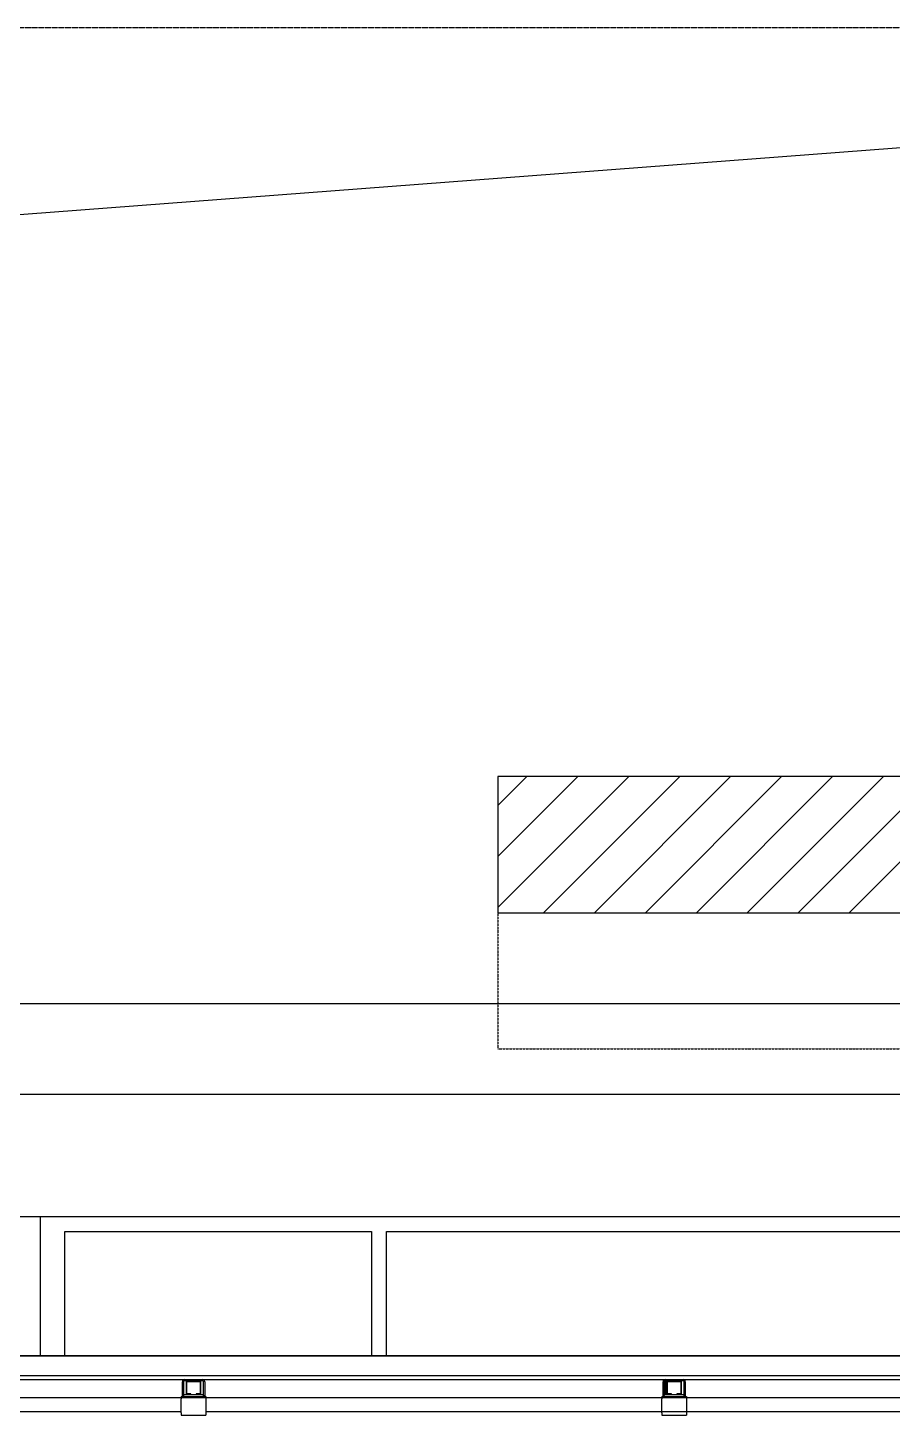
# Model space of a CAD drawing. Extents: x 220580 to 2027826, y -309201 to 71987.
# Drawn here: x 1049213 to 1051118, y -210512 to -207455 of the extents above; entities that cross this region are included whole.
import ezdxf

# ---------------------------------------------------------------- set-up
doc = ezdxf.new("R2010")
doc.units = 0
for name, pattern in [('__DASH', [0.35, 0.25, -0.1]), ('DASH', [0.35, 0.25, -0.1]), ('DOTE', [2.42, 2, -0.2, 0.02, -0.2])]:
    doc.linetypes.add(name, pattern=pattern)
for name, color, linetype in [('A-AXIS-DOTE', 14, 'DOTE'), ('A-LIN-V', 9, 'Continuous'), ('A-SFCE', 30, 'Continuous')]:
    doc.layers.add(name, color=color, linetype=linetype)

# ---------------------------------------------------------------- blocks, each defined once
blk = doc.blocks.new('23423wer-M')
at = {"layer": 'A-LIN-V'}
h = blk.add_hatch(color=1, dxfattribs=at)
h.dxf.hatch_style = 1
h.paths.add_polyline_path([(1671108.5, 541852.9, -0.414214), (1671106.1, 541855.3), (1671106.1, 541872.9, -0.414214), (1671108.5, 541875.3), (1671103.7, 541875.3, 0.414214), (1671101.9, 541873.5), (1671101.9, 541851.5), (1671102.1, 541851.7), (1671102.1, 541852.9)])
h = blk.add_hatch(color=1, dxfattribs=at)
h.dxf.hatch_style = 1
h.paths.add_polyline_path([(1670356.6, 541849.7), (1670354.6, 541851.7), (1670354.6, 541849.7)])
h.paths.add_polyline_path([(1670322.6, 541849.7), (1670322.6, 541851.7), (1670320.6, 541849.7)])
h = blk.add_hatch(color=1, dxfattribs=at)
h.dxf.hatch_style = 1
h.paths.add_polyline_path([(1671136.1, 541849.7), (1671134.1, 541851.7), (1671134.1, 541849.7)])
h.paths.add_polyline_path([(1671102.1, 541849.7), (1671102.1, 541851.7), (1671100.1, 541849.7)])
at = {"color": 1, "linetype": 'DASH'}
blk.add_line((1667421, 542339.9), (1674651.9, 542339.9), dxfattribs=at)
at = {"color": 6, "linetype": 'DASH'}
blk.add_lwpolyline([(1667170.8, 542487.1), (1674651.9, 542487.1)], dxfattribs=at)
at = {"layer": 'A-LIN-V', "color": 1}
for p, q in [((1670089.6, 542141.1), (1670049.6, 542141.1)), ((1674651.9, 542141.1), (1670089.6, 542141.1)), ((1670089.6, 542141.1), (1670089.6, 541915.5)), ((1670129.6, 541915.5), (1670129.6, 542117.1)), ((1670129.6, 542117.1), (1670627.4, 542117.1)), ((1670627.4, 542117.1), (1670627.4, 541915.5)), ((1670651.4, 541915.5), (1670651.4, 542117.1)), ((1670651.4, 542117.1), (1671827.4, 542117.1)), ((1667588.3, 541915.5), (1674651.9, 541915.5)), ((1672256.3, 541915.5), (1667588.3, 541915.5)), ((1672256.3, 541883.5), (1667428.3, 541883.5)), ((1668701.9, 541877.1), (1674651.9, 541877.1)), ((1670324.2, 541877.1), (1670353, 541877.1)), ((1671103.7, 541877.1), (1671132.5, 541877.1)), ((1670320.6, 541849.7), (1670320.6, 541873.5)), ((1670322.4, 541873.5), (1670322.4, 541851.5)), ((1670329, 541875.3), (1670324.2, 541875.3)), ((1670326.6, 541872.9), (1670326.6, 541855.3)), ((1670327.8, 541855.3), (1670327.8, 541872.9)), ((1670348.2, 541875.3), (1670329, 541875.3)), ((1670329, 541874.1), (1670348.2, 541874.1)), ((1670353, 541875.3), (1670348.2, 541875.3)), ((1670349.4, 541872.9), (1670349.4, 541855.3)), ((1670350.6, 541855.3), (1670350.6, 541872.9)), ((1670354.8, 541851.5), (1670354.8, 541873.5)), ((1670356.6, 541873.5), (1670356.6, 541849.7)), ((1671100.1, 541849.7), (1671100.1, 541873.5)), ((1671101.9, 541873.5), (1671101.9, 541851.5)), ((1671108.5, 541875.3), (1671103.7, 541875.3)), ((1671106.1, 541872.9), (1671106.1, 541855.3)), ((1671107.3, 541855.3), (1671107.3, 541872.9)), ((1671127.7, 541875.3), (1671108.5, 541875.3)), ((1671108.5, 541874.1), (1671127.7, 541874.1)), ((1671132.5, 541875.3), (1671127.7, 541875.3)), ((1671128.9, 541872.9), (1671128.9, 541855.3)), ((1671130.1, 541855.3), (1671130.1, 541872.9)), ((1671134.3, 541851.5), (1671134.3, 541873.5)), ((1671136.1, 541873.5), (1671136.1, 541849.7)), ((1670318.6, 541847.3), (1669240.3, 541847.3)), ((1670444.5, 541847.3), (1669925.9, 541847.3)), ((1670318.6, 541849.7), (1670320.6, 541849.7)), ((1670318.6, 541849.7), (1670318.6, 541845.7)), ((1670318.6, 541823.3), (1670318.6, 541845.7)), ((1670322.6, 541851.7), (1670320.6, 541849.7)), ((1670320.6, 541849.7), (1670322.6, 541849.7)), ((1670322.6, 541852.9), (1670329, 541852.9)), ((1670322.6, 541849.7), (1670322.6, 541852.9)), ((1670322.6, 541849.7), (1670354.6, 541849.7)), ((1670334.2, 541854.1), (1670329, 541854.1)), ((1670329, 541852.9), (1670334.2, 541852.9)), ((1670334.2, 541852.9), (1670334.2, 541854.1)), ((1670334.2, 541852.9), (1670343, 541852.9)), ((1670348.2, 541854.1), (1670343, 541854.1)), ((1670343, 541854.1), (1670343, 541852.9)), ((1670343, 541852.9), (1670348.2, 541852.9)), ((1670348.2, 541852.9), (1670354.6, 541852.9)), ((1670354.6, 541849.7), (1670354.6, 541852.9)), ((1670356.6, 541849.7), (1670354.6, 541851.7)), ((1670354.6, 541849.7), (1670356.6, 541849.7)), ((1670356.6, 541849.7), (1670358.6, 541849.7)), ((1670358.6, 541849.7), (1670358.6, 541845.7)), ((1671098.1, 541847.3), (1670358.6, 541847.3)), ((1670358.6, 541845.7), (1670358.6, 541823.3)), ((1671644.5, 541847.3), (1670463.7, 541847.3)), ((1671098.1, 541849.7), (1671100.1, 541849.7)), ((1671098.1, 541849.7), (1671098.1, 541845.7)), ((1671098.1, 541823.3), (1671098.1, 541845.7)), ((1671102.1, 541851.7), (1671100.1, 541849.7)), ((1671100.1, 541849.7), (1671102.1, 541849.7)), ((1671102.1, 541852.9), (1671108.5, 541852.9)), ((1671102.1, 541849.7), (1671102.1, 541852.9)), ((1671102.1, 541849.7), (1671134.1, 541849.7)), ((1671113.7, 541854.1), (1671108.5, 541854.1)), ((1671108.5, 541852.9), (1671113.7, 541852.9)), ((1671113.7, 541852.9), (1671113.7, 541854.1)), ((1671113.7, 541852.9), (1671122.5, 541852.9)), ((1671127.7, 541854.1), (1671122.5, 541854.1)), ((1671122.5, 541854.1), (1671122.5, 541852.9)), ((1671122.5, 541852.9), (1671127.7, 541852.9)), ((1671127.7, 541852.9), (1671134.1, 541852.9)), ((1671134.1, 541849.7), (1671134.1, 541852.9)), ((1671136.1, 541849.7), (1671134.1, 541851.7)), ((1671134.1, 541849.7), (1671136.1, 541849.7)), ((1671136.1, 541849.7), (1671138.1, 541849.7)), ((1671138.1, 541849.7), (1671138.1, 541845.7)), ((1672151.5, 541847.3), (1671138.1, 541847.3)), ((1671138.1, 541845.7), (1671138.1, 541823.3)), ((1670318.6, 541824.9), (1669240.3, 541824.9)), ((1670318.6, 541823.3), (1670318.6, 541819.3)), ((1670318.6, 541819.3), (1670358.6, 541819.3)), ((1671098.1, 541824.9), (1670358.6, 541824.9)), ((1670358.6, 541823.3), (1670358.6, 541819.3)), ((1672034.7, 541824.9), (1670882.7, 541824.9)), ((1671098.1, 541823.3), (1671098.1, 541819.3)), ((1671098.1, 541819.3), (1671138.1, 541819.3)), ((1672151.5, 541824.9), (1671138.1, 541824.9)), ((1671138.1, 541823.3), (1671138.1, 541819.3))]:
    blk.add_line(p, q, dxfattribs=at)
for centre, radius, start, end in [((1670324.2, 541873.5), 3.6, 90, 180), ((1670353, 541873.5), 3.6, 360, 90), ((1671103.7, 541873.5), 3.6, 90, 180), ((1671132.5, 541873.5), 3.6, 0, 90), ((1670324.2, 541873.5), 1.8, 90, 180), ((1670329, 541872.9), 2.4, 90, 180), ((1670329, 541855.3), 2.4, 180, 270), ((1670329, 541872.9), 1.2, 90, 180), ((1670329, 541855.3), 1.2, 180, 270), ((1670348.2, 541872.9), 2.4, 360, 90), ((1670348.2, 541872.9), 1.2, 360, 90), ((1670348.2, 541855.3), 1.2, 270, 360), ((1670348.2, 541855.3), 2.4, 270, 360), ((1670353, 541873.5), 1.8, 0, 90), ((1671103.7, 541873.5), 1.8, 90, 180), ((1671108.5, 541872.9), 2.4, 90, 180), ((1671108.5, 541855.3), 2.4, 180, 270), ((1671108.5, 541872.9), 1.2, 90, 180), ((1671108.5, 541855.3), 1.2, 180, 270), ((1671127.7, 541872.9), 2.4, 0, 90), ((1671127.7, 541872.9), 1.2, 360, 90), ((1671127.7, 541855.3), 1.2, 270, 360), ((1671127.7, 541855.3), 2.4, 270, 0), ((1671132.5, 541873.5), 1.8, 0, 90)]:
    blk.add_arc(centre, radius, start, end, dxfattribs=at)
blk = doc.blocks.new('G$C2C10B007')
at = {"layer": 'A-LIN-V'}
h = blk.add_hatch(dxfattribs=at)
h.set_pattern_fill('ANSI31', color=252, scale=50)
h.set_pattern_definition([(45, (0, 400), (-56.1266, 56.1266), [])])
h.paths.add_polyline_path([(-150, 600), (-3050, 600), (-3050, 300), (3050, 300), (3050, 600), (150, 600), (150, 2100), (-150, 2100)])
blk.add_lwpolyline([(-150, 600), (-3050, 600), (-3050, 300), (3050, 300), (3050, 600), (150, 600), (150, 2100), (-150, 2100), (-150, 600)], dxfattribs=at)
at = {"layer": 'A-SFCE', "linetype": 'DASH'}
for p, q in [((-3050, 300), (-3050, 0)), ((-3050, 0), (3050, 0))]:
    blk.add_line(p, q, dxfattribs=at)
blk = doc.blocks.new('55555')
at = {"layer": 'A-LIN-V', "color": 4}
blk.add_line((350, 0), (8250, 600), dxfattribs=at)
at = {"layer": 'A-LIN-V'}
blk.add_blockref('G$C2C10B007', (8250, -1550), dxfattribs=at)
blk = doc.blocks.new('20250917080948')
at = {"layer": 'A-AXIS-DOTE', "linetype": '__DASH', "ltscale": 2}
blk.add_line((93070.1, 14900), (-8769.3, 14900), dxfattribs=at)

msp = doc.modelspace()

# ---------------------------------------------------------------- linework, layer by layer
at = {"layer": 'A-AXIS-DOTE', "linetype": '__DASH', "ltscale": 2}
msp.add_line((1138119.1, -207454.8), (1036279.6, -207454.8), dxfattribs=at)

# ---------------------------------------------------------------- block references
at = {"ltscale": 1000}
msp.add_blockref('20250917080948', (1045048.9, -222354.8), dxfattribs=at)
at = {"xscale": 1.35874988235309, "yscale": 1.35874988235309, "zscale": 1.35874988235309}
msp.add_blockref('23423wer-M', (-1219994.2, -946709.1), dxfattribs=at)
at = {"layer": 'A-LIN-V'}
msp.add_blockref('55555', (1045048.9, -208154.8), dxfattribs=at)

doc.saveas('drawing.dxf')
